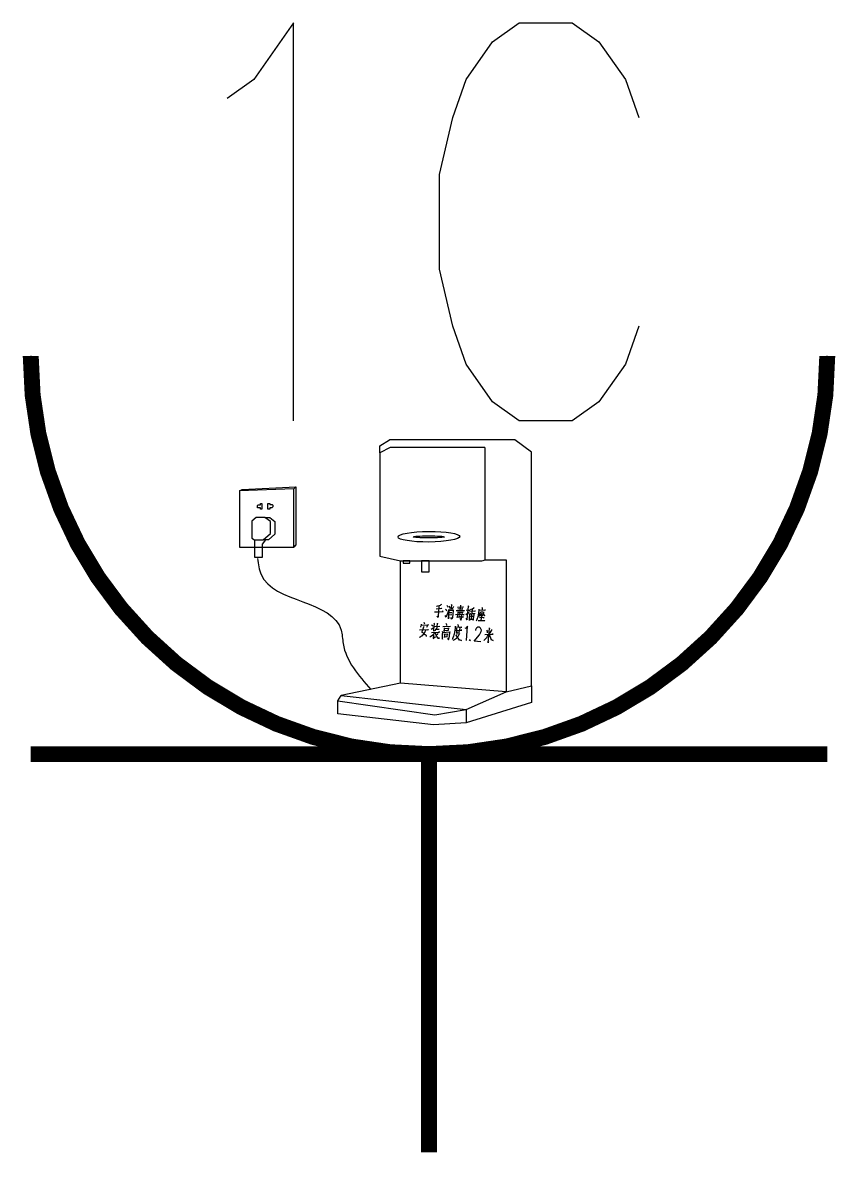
# Model space of a CAD drawing. Extents: x -255 to 255, y -5 to 709.
import ezdxf

# ---------------------------------------------------------------- set-up
doc = ezdxf.new("R2010")
doc.units = 0
doc.header["$LTSCALE"] = 1000
doc.layers.add('TJ(电气专业D)', color=142, linetype='CONTINUOUS')

# ---------------------------------------------------------------- blocks, each defined once
blk = doc.blocks.new('HC003007006335')
at = {"layer": 'TJ(电气专业D)'}
for p, q in [((-0.8506, 7.0924), (-1.1005, 6.7353)), ((-0.8506, 4.5926), (-0.8506, 7.0924)), ((0.3994, 6.9734), (0.5663, 7.0924)), ((0.5663, 7.0924), (0.8997, 7.0924)), ((0.8997, 7.0924), (1.0661, 6.9734)), ((0.2329, 6.7353), (0.3994, 6.9734)), ((1.0661, 6.9734), (1.233, 6.7353)), ((-1.1005, 6.7353), (-1.267, 6.6162)), ((0.1495, 6.4973), (0.2329, 6.7353)), ((1.233, 6.7353), (1.3161, 6.4973)), ((0.0661, 6.14), (0.1495, 6.4973)), ((0.0661, 5.5449), (0.0661, 6.14)), ((0.1495, 5.1877), (0.0661, 5.5449)), ((0.2329, 4.9496), (0.1495, 5.1877)), ((1.3161, 5.1877), (1.233, 4.9496)), ((0.3994, 4.7115), (0.2329, 4.9496)), ((1.233, 4.9496), (1.0661, 4.7115)), ((0.5663, 4.5926), (0.3994, 4.7115)), ((1.0661, 4.7115), (0.8997, 4.5926)), ((0.8997, 4.5926), (0.5663, 4.5926)), ((-0.3094, 4.4354), (-0.2478, 4.473)), ((-0.3094, 4.3912), (-0.3094, 4.4354)), ((0.5396, 4.473), (-0.2478, 4.473)), ((0.6438, 4.3963), (0.5396, 4.473)), ((-0.2442, 4.4262), (-0.3094, 4.3912)), ((-0.3094, 4.3912), (-0.3094, 3.7421)), ((0.3498, 4.4262), (-0.2442, 4.4262)), ((0.3498, 4.4262), (0.3498, 3.7186)), ((0.6438, 2.9289), (0.6438, 4.3963)), ((-0.8482, 4.1657), (-1.1889, 4.1528)), ((-1.1889, 4.1528), (-1.1735, 4.1613)), ((-1.1889, 4.1528), (-1.1889, 3.7995)), ((-1.1735, 4.1613), (-0.835, 4.1779)), ((-0.835, 4.1779), (-0.8482, 4.1657)), ((-0.8482, 3.7995), (-0.8482, 4.1657)), ((-0.835, 4.1779), (-0.835, 3.815)), ((-1.0567, 4.0656), (-1.0567, 4.0737)), ((-1.0567, 4.0737), (-1.0489, 4.0737)), ((-1.0489, 4.0737), (-1.0489, 4.0381)), ((-1.0116, 4.0746), (-0.9991, 4.0746)), ((-1.0116, 4.0389), (-1.0116, 4.0746)), ((-0.9991, 4.0746), (-0.9991, 4.0667)), ((-1.0772, 4.0609), (-1.0741, 4.0656)), ((-1.0772, 4.047), (-1.0772, 4.0609)), ((-1.0583, 4.047), (-1.0772, 4.047)), ((-1.0741, 4.0656), (-1.0567, 4.0656)), ((-1.0583, 4.0381), (-1.0583, 4.047)), ((-1.0489, 4.0381), (-1.0583, 4.0381)), ((-0.9987, 4.0389), (-1.0116, 4.0389)), ((-0.9991, 4.0667), (-0.9838, 4.0667)), ((-0.9861, 4.0466), (-0.9987, 4.0466)), ((-0.9987, 4.0466), (-0.9987, 4.0389)), ((-0.9805, 4.052), (-0.9861, 4.0466)), ((-0.9838, 4.0667), (-0.9805, 4.0636)), ((-0.9805, 4.0636), (-0.9805, 4.052)), ((-1.0841, 3.9858), (-1.1128, 3.962)), ((-1.1128, 3.962), (-1.1128, 3.857)), ((-1.0308, 3.9858), (-1.0841, 3.9858)), ((-0.9951, 3.9613), (-1.0308, 3.9858)), ((-1.0308, 3.9858), (-0.9985, 3.9858)), ((-0.9985, 3.9858), (-0.9671, 3.9606)), ((-0.9951, 3.8857), (-0.9951, 3.9613)), ((-0.9671, 3.9606), (-0.9671, 3.8815)), ((-1.1128, 3.857), (-1.0946, 3.8451)), ((-1.0406, 3.8451), (-0.9951, 3.8857)), ((-0.9671, 3.8815), (-1.0077, 3.8451)), ((-1.1889, 3.7995), (-0.8482, 3.7995)), ((-1.0946, 3.8451), (-1.0406, 3.8451)), ((-1.0946, 3.8451), (-1.0946, 3.7364)), ((-1.0451, 3.818), (-1.0242, 3.8451)), ((-1.0451, 3.7364), (-1.0451, 3.818)), ((-1.0077, 3.8451), (-1.0406, 3.8451)), ((-0.835, 3.815), (-0.8482, 3.7995)), ((-1.0946, 3.7364), (-1.0451, 3.7364)), ((-0.3094, 3.7421), (-0.1789, 3.7127)), ((0.3318, 3.7127), (0.3543, 3.7201)), ((0.3543, 3.7201), (0.4853, 3.7201)), ((0.4853, 3.7201), (0.4848, 2.8905)), ((-0.1789, 2.9446), (-0.1789, 3.7127)), ((-0.1789, 3.7127), (0.3318, 3.7127)), ((0.0467, 3.4301), (0.0493, 3.4299)), ((0.0493, 3.4299), (0.0558, 3.4316)), ((0.0558, 3.4316), (0.0633, 3.434)), ((0.0638, 3.4272), (0.0626, 3.4318)), ((0.0633, 3.434), (0.0714, 3.4364)), ((0.0714, 3.4364), (0.0769, 3.4389)), ((0.0769, 3.4389), (0.0797, 3.441)), ((0.1171, 3.4281), (0.1122, 3.433)), ((0.1309, 3.4232), (0.1272, 3.4288)), ((0.1394, 3.4037), (0.1425, 3.4366)), ((0.143, 3.4358), (0.1417, 3.4389)), ((0.1425, 3.4366), (0.143, 3.4358)), ((0.1958, 3.3991), (0.1997, 3.4334)), ((0.2007, 3.4326), (0.1988, 3.4358)), ((0.1997, 3.4334), (0.2007, 3.4326)), ((0.2491, 3.4256), (0.2474, 3.4303)), ((0.0342, 3.3928), (0.0622, 3.3942)), ((0.0802, 3.4153), (0.0441, 3.4108)), ((0.0577, 3.3585), (0.0489, 3.3667)), ((0.0489, 3.3667), (0.0576, 3.357)), ((0.0576, 3.357), (0.0583, 3.3592)), ((0.0583, 3.3592), (0.0593, 3.3651)), ((0.0593, 3.3651), (0.0601, 3.3756)), ((0.0601, 3.3756), (0.0612, 3.3883)), ((0.0612, 3.3883), (0.0638, 3.4272)), ((0.0622, 3.3942), (0.0881, 3.3959)), ((0.0733, 3.4144), (0.0781, 3.4155)), ((0.0781, 3.4155), (0.0802, 3.4153)), ((0.0861, 3.3968), (0.0823, 3.3956)), ((0.0881, 3.3959), (0.0861, 3.3968)), ((0.1079, 3.3604), (0.1019, 3.3714)), ((0.1093, 3.4039), (0.1045, 3.4096)), ((0.1219, 3.4029), (0.1079, 3.3604)), ((0.1107, 3.4016), (0.1093, 3.4039)), ((0.1115, 3.3985), (0.1107, 3.4016)), ((0.1184, 3.425), (0.1171, 3.4281)), ((0.1193, 3.4227), (0.1184, 3.425)), ((0.1237, 3.3599), (0.1225, 3.3524)), ((0.1233, 3.3561), (0.1241, 3.3659)), ((0.1241, 3.3659), (0.1271, 3.4025)), ((0.1259, 3.3747), (0.1424, 3.3764)), ((0.1271, 3.4025), (0.1267, 3.41)), ((0.1271, 3.3889), (0.143, 3.3899)), ((0.1277, 3.4032), (0.1531, 3.4049)), ((0.1322, 3.4194), (0.1309, 3.4232)), ((0.1324, 3.4148), (0.1322, 3.4194)), ((0.1442, 3.3477), (0.1377, 3.358)), ((0.1377, 3.358), (0.1444, 3.3499)), ((0.1451, 3.4093), (0.1504, 3.4171)), ((0.1467, 3.3587), (0.1456, 3.3513)), ((0.1513, 3.4013), (0.1467, 3.3587)), ((0.1504, 3.4171), (0.1547, 3.4243)), ((0.1517, 3.4065), (0.1513, 3.4013)), ((0.1531, 3.4049), (0.1517, 3.4065)), ((0.1547, 3.4243), (0.1555, 3.428)), ((0.2213, 3.376), (0.1665, 3.3752)), ((0.2222, 3.4), (0.17, 3.399)), ((0.2159, 3.3606), (0.1758, 3.3594)), ((0.1758, 3.3594), (0.1771, 3.357)), ((0.1771, 3.357), (0.1806, 3.3733)), ((0.2157, 3.4231), (0.1798, 3.4215)), ((0.1806, 3.3733), (0.1834, 3.3881)), ((0.2111, 3.4114), (0.182, 3.41)), ((0.1834, 3.3881), (0.1837, 3.3926)), ((0.2115, 3.3903), (0.1839, 3.3888)), ((0.1946, 3.3639), (0.1909, 3.371)), ((0.1958, 3.3788), (0.1931, 3.3851)), ((0.2031, 3.3519), (0.2056, 3.3637)), ((0.2048, 3.4112), (0.2102, 3.413)), ((0.2056, 3.3637), (0.2067, 3.3712)), ((0.2067, 3.3712), (0.2096, 3.3875)), ((0.2096, 3.3875), (0.2106, 3.3927)), ((0.2096, 3.3604), (0.2139, 3.3615)), ((0.2102, 3.413), (0.2116, 3.4121)), ((0.2106, 3.3927), (0.2115, 3.3903)), ((0.211, 3.4227), (0.2142, 3.424)), ((0.2116, 3.4121), (0.2111, 3.4114)), ((0.2139, 3.3751), (0.2193, 3.3769)), ((0.2139, 3.3615), (0.2159, 3.3606)), ((0.2142, 3.424), (0.2157, 3.4231)), ((0.2175, 3.3996), (0.2208, 3.4009)), ((0.2193, 3.3769), (0.2213, 3.376)), ((0.2208, 3.4009), (0.2222, 3.4)), ((0.2515, 3.3901), (0.2302, 3.3753)), ((0.234, 3.4013), (0.2334, 3.4013)), ((0.2563, 3.404), (0.234, 3.4013)), ((0.2406, 3.3473), (0.2481, 3.4265)), ((0.2481, 3.4265), (0.2491, 3.4256)), ((0.2504, 3.403), (0.2548, 3.4049)), ((0.2921, 3.3981), (0.2535, 3.3959)), ((0.2536, 3.3388), (0.2547, 3.3582)), ((0.2547, 3.3582), (0.256, 3.3747)), ((0.2548, 3.4049), (0.2563, 3.404)), ((0.256, 3.3747), (0.2549, 3.3808)), ((0.2549, 3.3808), (0.2556, 3.3755)), ((0.2556, 3.3755), (0.2632, 3.3846)), ((0.2557, 3.3642), (0.2621, 3.3659)), ((0.2597, 3.4075), (0.2652, 3.41)), ((0.2652, 3.41), (0.2728, 3.4124)), ((0.2659, 3.3468), (0.2722, 3.4117)), ((0.2728, 3.4124), (0.2817, 3.4177)), ((0.2738, 3.3664), (0.2812, 3.3666)), ((0.2866, 3.382), (0.2749, 3.3807)), ((0.2794, 3.3517), (0.2853, 3.3851)), ((0.2817, 3.4177), (0.284, 3.4205)), ((0.2837, 3.398), (0.2891, 3.3991)), ((0.2853, 3.3851), (0.2866, 3.382)), ((0.2891, 3.3991), (0.2921, 3.3981)), ((0.3054, 3.3541), (0.3083, 3.3629)), ((0.3083, 3.3629), (0.3107, 3.3732)), ((0.3107, 3.3732), (0.3129, 3.3881)), ((0.3129, 3.3881), (0.3147, 3.403)), ((0.313, 3.3632), (0.3163, 3.3705)), ((0.3147, 3.403), (0.3147, 3.4098)), ((0.3553, 3.4034), (0.3151, 3.4022)), ((0.3163, 3.3705), (0.3195, 3.3778)), ((0.3463, 3.3575), (0.3166, 3.3554)), ((0.3195, 3.3778), (0.3225, 3.3888)), ((0.3249, 3.3736), (0.3208, 3.3814)), ((0.3225, 3.3888), (0.3228, 3.3933)), ((0.3261, 3.369), (0.3249, 3.3736)), ((0.3283, 3.3372), (0.3334, 3.3939)), ((0.3352, 3.4156), (0.3314, 3.4212)), ((0.3334, 3.3939), (0.3332, 3.397)), ((0.3349, 3.366), (0.3393, 3.3754)), ((0.336, 3.4125), (0.3352, 3.4156)), ((0.3361, 3.4073), (0.336, 3.4125)), ((0.3393, 3.3754), (0.3436, 3.3886)), ((0.3394, 3.3566), (0.3432, 3.3585)), ((0.348, 3.3724), (0.3413, 3.3805)), ((0.3432, 3.3585), (0.3463, 3.3575)), ((0.3436, 3.3886), (0.3434, 3.3931)), ((0.3479, 3.4033), (0.3528, 3.4052)), ((0.3497, 3.367), (0.348, 3.3724)), ((0.3528, 3.4052), (0.3553, 3.4034)), ((-0.0519, 3.2977), (-0.0505, 3.3016)), ((-0.0505, 3.3016), (-0.0491, 3.3054)), ((-0.0491, 3.3054), (-0.0476, 3.31)), ((-0.005, 3.3105), (-0.0483, 3.3077)), ((-0.0476, 3.31), (-0.0471, 3.3163)), ((-0.0406, 3.2739), (-0.032, 3.2985)), ((-0.032, 3.2985), (-0.031, 3.3031)), ((-0.0275, 3.3201), (-0.0313, 3.3275)), ((-0.0267, 3.3153), (-0.0275, 3.3201)), ((-0.0143, 3.2978), (-0.0059, 3.313)), ((-0.0059, 3.313), (-0.005, 3.3105)), ((0.0311, 3.2925), (0.0137, 3.2821)), ((0.0253, 3.3025), (0.016, 3.3104)), ((0.031, 3.2839), (0.0339, 3.3192)), ((0.0344, 3.3183), (0.033, 3.3216)), ((0.0339, 3.3192), (0.0344, 3.3183)), ((0.069, 3.3021), (0.0367, 3.2992)), ((0.0497, 3.2831), (0.0533, 3.3208)), ((0.0538, 3.3191), (0.0525, 3.3232)), ((0.0533, 3.3208), (0.0538, 3.3191)), ((0.1348, 3.3023), (0.0859, 3.2991)), ((0.0962, 3.2699), (0.0971, 3.288)), ((0.0971, 3.288), (0.0965, 3.2935)), ((0.0973, 3.2895), (0.1228, 3.2914)), ((0.1118, 3.312), (0.108, 3.3194)), ((0.1125, 3.3072), (0.1118, 3.312)), ((0.1219, 3.293), (0.1195, 3.2774)), ((0.1228, 3.2914), (0.1219, 3.293)), ((0.1222, 3.3487), (0.1233, 3.3561)), ((0.1225, 3.3524), (0.1222, 3.3487)), ((0.1456, 3.3513), (0.1442, 3.3477)), ((0.1633, 3.292), (0.1615, 3.2772)), ((0.1636, 3.3031), (0.1633, 3.292)), ((0.2068, 3.2964), (0.164, 3.2944)), ((0.1757, 3.2887), (0.1749, 3.2919)), ((0.1752, 3.2618), (0.1757, 3.2887)), ((0.1854, 3.306), (0.1811, 3.3135)), ((0.1861, 3.3012), (0.1854, 3.306)), ((0.1925, 3.2905), (0.1882, 3.2655)), ((0.1922, 3.2944), (0.1925, 3.2905)), ((0.2002, 3.3431), (0.1946, 3.3511)), ((0.1946, 3.3511), (0.2001, 3.3416)), ((0.2001, 3.3416), (0.2015, 3.346)), ((0.2001, 3.2962), (0.2041, 3.2974)), ((0.2015, 3.346), (0.2031, 3.3519)), ((0.2041, 3.2974), (0.2068, 3.2964)), ((0.2316, 3.2919), (0.2253, 3.2881)), ((0.2417, 3.304), (0.2316, 3.2919)), ((0.2403, 3.3436), (0.2328, 3.3547)), ((0.2328, 3.3547), (0.2397, 3.3429)), ((0.2344, 3.2143), (0.2417, 3.304)), ((0.2397, 3.3429), (0.2406, 3.3473)), ((0.2758, 3.346), (0.2536, 3.3455)), ((0.2536, 3.3455), (0.2536, 3.3388)), ((0.2711, 3.3464), (0.2738, 3.3469)), ((0.2738, 3.3469), (0.2758, 3.346)), ((0.2753, 3.346), (0.2775, 3.3406)), ((0.2775, 3.3406), (0.2784, 3.3458)), ((0.2784, 3.3458), (0.2794, 3.3517)), ((0.2963, 3.2898), (0.2926, 3.2815)), ((0.2997, 3.2939), (0.2963, 3.2898)), ((0.2966, 3.3367), (0.2996, 3.3403)), ((0.2996, 3.3403), (0.3027, 3.3468)), ((0.306, 3.2977), (0.2997, 3.2939)), ((0.3027, 3.3468), (0.3054, 3.3541)), ((0.3179, 3.2967), (0.306, 3.2977)), ((0.351, 3.3376), (0.3077, 3.3374)), ((0.3235, 3.2919), (0.3179, 3.2967)), ((0.3262, 3.2874), (0.3235, 3.2919)), ((0.3285, 3.2786), (0.3262, 3.2874)), ((0.3437, 3.3382), (0.3489, 3.3385)), ((0.3489, 3.3385), (0.351, 3.3376)), ((0.3721, 3.198), (0.3801, 3.2905)), ((0.3806, 3.2889), (0.3799, 3.2937)), ((0.3801, 3.2905), (0.3806, 3.2889)), ((-0.0035, 3.2812), (-0.0596, 3.2786)), ((-0.0587, 3.2351), (-0.0541, 3.2371)), ((-0.0541, 3.2371), (-0.0489, 3.2398)), ((-0.0489, 3.2398), (-0.0431, 3.2433)), ((-0.044, 3.2655), (-0.0406, 3.2739)), ((-0.0394, 3.2619), (-0.044, 3.2655)), ((-0.0431, 3.2433), (-0.0382, 3.2484)), ((-0.0352, 3.2592), (-0.0394, 3.2619)), ((-0.0382, 3.2484), (-0.0334, 3.2536)), ((-0.0299, 3.2556), (-0.0352, 3.2592)), ((-0.0334, 3.2536), (-0.0297, 3.2588)), ((-0.0233, 3.2488), (-0.0299, 3.2556)), ((-0.0297, 3.2588), (-0.0265, 3.2641)), ((-0.0265, 3.2641), (-0.0237, 3.2709)), ((-0.0237, 3.2709), (-0.0203, 3.2794)), ((-0.0187, 3.2445), (-0.0233, 3.2488)), ((-0.0161, 3.2419), (-0.0187, 3.2445)), ((-0.0148, 3.2378), (-0.0161, 3.2419)), ((-0.0102, 3.2809), (-0.0057, 3.2821)), ((-0.0057, 3.2821), (-0.0035, 3.2812)), ((0.0044, 3.2363), (0.012, 3.2412)), ((0.012, 3.2412), (0.0219, 3.2475)), ((0.015, 3.2638), (0.0655, 3.266)), ((0.0219, 3.2475), (0.0303, 3.2547)), ((0.0252, 3.2259), (0.0418, 3.2395)), ((0.0264, 3.2274), (0.0252, 3.2259)), ((0.0286, 3.2477), (0.0264, 3.2274)), ((0.029, 3.2524), (0.0286, 3.2477)), ((0.0296, 3.2729), (0.031, 3.2839)), ((0.0303, 3.2547), (0.0369, 3.262)), ((0.0369, 3.262), (0.0389, 3.2651)), ((0.0405, 3.272), (0.0382, 3.2777)), ((0.0631, 3.2836), (0.0385, 3.2817)), ((0.0387, 3.2627), (0.0418, 3.2545)), ((0.0418, 3.2545), (0.0455, 3.2455)), ((0.0452, 3.248), (0.0547, 3.2551)), ((0.0455, 3.2455), (0.0499, 3.2373)), ((0.0499, 3.2373), (0.0542, 3.2298)), ((0.0554, 3.2298), (0.0528, 3.2331)), ((0.0542, 3.2298), (0.0558, 3.2281)), ((0.0547, 3.2551), (0.0554, 3.2574)), ((0.0662, 3.2281), (0.0554, 3.2298)), ((0.0558, 3.2281), (0.0662, 3.2281)), ((0.064, 3.2677), (0.06, 3.2665)), ((0.0655, 3.266), (0.064, 3.2677)), ((0.084, 3.229), (0.0832, 3.2251)), ((0.0832, 3.2251), (0.084, 3.2211)), ((0.084, 3.2211), (0.0854, 3.2526)), ((0.0862, 3.2628), (0.0846, 3.27)), ((0.0854, 3.2526), (0.0862, 3.2628)), ((0.1078, 3.2634), (0.0856, 3.262)), ((0.1216, 3.2765), (0.0954, 3.2739)), ((0.0954, 3.2739), (0.0962, 3.2699)), ((0.0964, 3.2319), (0.0963, 3.2367)), ((0.0963, 3.2367), (0.0968, 3.2366)), ((0.098, 3.2508), (0.0964, 3.2319)), ((0.0968, 3.2366), (0.1158, 3.2383)), ((0.098, 3.2508), (0.0973, 3.2555)), ((0.1158, 3.2525), (0.098, 3.2508)), ((0.1312, 3.2654), (0.1078, 3.2634)), ((0.1136, 3.2384), (0.1166, 3.2548)), ((0.1158, 3.2383), (0.1136, 3.2384)), ((0.1155, 3.2288), (0.1224, 3.218)), ((0.117, 3.2539), (0.1158, 3.2525)), ((0.1166, 3.2548), (0.117, 3.2539)), ((0.1195, 3.2774), (0.1216, 3.2765)), ((0.1224, 3.218), (0.1239, 3.2226)), ((0.1239, 3.2226), (0.1261, 3.2295)), ((0.1261, 3.2295), (0.1279, 3.238)), ((0.1279, 3.238), (0.1318, 3.2654)), ((0.1315, 3.2686), (0.1312, 3.2654)), ((0.1336, 3.2668), (0.1315, 3.2686)), ((0.1318, 3.2654), (0.1336, 3.2668)), ((0.1466, 3.2231), (0.1446, 3.2193)), ((0.1505, 3.2307), (0.1466, 3.2231)), ((0.1541, 3.2406), (0.1505, 3.2307)), ((0.1526, 3.2155), (0.1601, 3.2188)), ((0.1565, 3.2499), (0.1541, 3.2406)), ((0.1572, 3.2515), (0.1565, 3.2499)), ((0.1595, 3.2655), (0.1572, 3.2515)), ((0.1615, 3.2772), (0.1595, 3.2655)), ((0.1601, 3.2188), (0.166, 3.2231)), ((0.1654, 3.2769), (0.2053, 3.2783)), ((0.166, 3.2231), (0.1718, 3.2273)), ((0.1701, 3.2473), (0.1685, 3.2482)), ((0.1934, 3.2548), (0.1696, 3.2536)), ((0.1918, 3.2155), (0.1701, 3.2473)), ((0.1718, 3.2273), (0.1778, 3.2324)), ((0.1915, 3.2652), (0.1743, 3.2643)), ((0.1743, 3.2643), (0.1752, 3.2618)), ((0.1778, 3.2332), (0.1816, 3.2384)), ((0.1778, 3.2324), (0.1778, 3.2332)), ((0.1816, 3.2384), (0.1847, 3.2429)), ((0.1847, 3.2429), (0.1886, 3.2505)), ((0.1879, 3.2213), (0.1925, 3.217)), ((0.1882, 3.2655), (0.1915, 3.2652)), ((0.1886, 3.2505), (0.192, 3.2573)), ((0.2039, 3.2145), (0.1918, 3.2155)), ((0.192, 3.2573), (0.1934, 3.2548)), ((0.1925, 3.217), (0.2034, 3.2145)), ((0.2032, 3.2793), (0.2008, 3.2779)), ((0.2053, 3.2783), (0.2032, 3.2793)), ((0.2034, 3.2145), (0.2039, 3.2145)), ((0.2541, 3.2159), (0.2575, 3.2199)), ((0.2568, 3.2114), (0.2541, 3.2159)), ((0.2601, 3.2154), (0.2568, 3.2114)), ((0.2837, 3.2092), (0.3171, 3.2494)), ((0.2926, 3.2815), (0.2922, 3.2773)), ((0.3171, 3.2494), (0.3241, 3.2618)), ((0.3241, 3.2618), (0.3278, 3.2701)), ((0.3278, 3.2701), (0.3285, 3.2786)), ((0.3445, 3.2129), (0.3469, 3.2151)), ((0.3469, 3.2151), (0.3511, 3.2194)), ((0.3511, 3.2194), (0.3566, 3.2253)), ((0.3515, 3.251), (0.402, 3.2532)), ((0.3566, 3.2253), (0.3622, 3.2328)), ((0.3622, 3.2328), (0.3678, 3.241)), ((0.3664, 3.2719), (0.3626, 3.2794)), ((0.3679, 3.2687), (0.3664, 3.2719)), ((0.3678, 3.2616), (0.3679, 3.2687)), ((0.3678, 3.241), (0.3725, 3.2509)), ((0.3923, 3.2161), (0.3792, 3.2519)), ((0.3795, 3.2558), (0.3935, 3.2776)), ((0.3906, 3.2218), (0.3935, 3.2168)), ((0.4032, 3.2136), (0.3923, 3.2161)), ((0.3935, 3.2776), (0.3944, 3.2823)), ((0.3935, 3.2168), (0.4032, 3.2136)), ((0.3998, 3.2534), (0.3942, 3.2523)), ((0.402, 3.2532), (0.3998, 3.2534)), ((0.3256, 3.2058), (0.2837, 3.2092)), ((0.3729, 3.2082), (0.372, 3.2035)), ((0.372, 3.2035), (0.3721, 3.198)), ((-0.1789, 2.9446), (-0.5509, 2.8678)), ((0.4848, 2.8905), (-0.1789, 2.9446)), ((0.4848, 2.8905), (0.6438, 2.9289)), ((0.6438, 2.9289), (0.6438, 2.8241)), ((-0.5731, 2.8353), (-0.5509, 2.8678)), ((-0.5509, 2.8678), (0.2333, 2.7808)), ((0.2333, 2.7808), (0.4848, 2.8905)), ((-0.5731, 2.7534), (-0.5731, 2.8353)), ((-0.5731, 2.8353), (0.0368, 2.7469)), ((0.6438, 2.8241), (0.2333, 2.6971)), ((0.0283, 2.683), (-0.5731, 2.7534)), ((0.0368, 2.7469), (0.2333, 2.7808)), ((0.2333, 2.7808), (0.2333, 2.6971)), ((0.2333, 2.6971), (0.0283, 2.683)), ((2.5, 2.5), (-2.5, 2.5)), ((0, 2.5), (0, 0))]:
    blk.add_line(p, q, dxfattribs=at)
at = {"layer": 'TJ(电气专业D)', "const_width": 0.1}
blk.add_lwpolyline([(-2.5, 5, 0.198912), (-1.7678, 3.2322, 0.198912), (0, 2.5, 0.198912), (1.7678, 3.2322, 0.198912), (2.5, 5)], format="xyb", dxfattribs=at)
at = {"layer": 'TJ(电气专业D)'}
for points in [[(-0.1199, 3.7127), (-0.1622, 3.7127), (-0.1622, 3.6985), (-0.1199, 3.6985)], [(-0.0476, 3.6441), (0.0015, 3.6441), (0.0015, 3.7132), (-0.0476, 3.7132)]]:
    blk.add_lwpolyline(points, close=True, dxfattribs=at)
at = {"layer": 'TJ(电气专业D)', "const_width": 0.1}
for points in [[(2.5, 2.5), (-2.5, 2.5)], [(0, 2.5), (0, 0)]]:
    blk.add_lwpolyline(points, dxfattribs=at)
at = {"layer": 'TJ(电气专业D)'}
for start, end in [(180, 225), (315, 0), (225, 270), (270, 315)]:
    blk.add_arc((0, 5), 2.5, start, end, dxfattribs=at)
for centre, major_axis, ratio in [((-0.0007, 3.8653), (0.1938, 0.0018), 0.172478), ((-0.0018, 3.8642), (0.0983, 0), 0.063625)]:
    blk.add_ellipse(centre, major_axis=major_axis, ratio=ratio, dxfattribs=at)
at = {"layer": 'TJ(电气专业D)', "start_tangent": (-0.265598, 0.964084)}
blk.add_spline([(-1.0758, 3.7283), (-1.0539, 3.6272), (-0.5511, 3.2788), (-0.5389, 3.1946), (-0.3649, 2.9062)], degree=3, dxfattribs=at)

msp = doc.modelspace()

# ---------------------------------------------------------------- block references
at = {"layer": 'TJ(电气专业D)', "xscale": 100, "yscale": 100, "zscale": 100}
msp.add_blockref('HC003007006335', (0, 0), dxfattribs=at)

doc.saveas('drawing.dxf')
